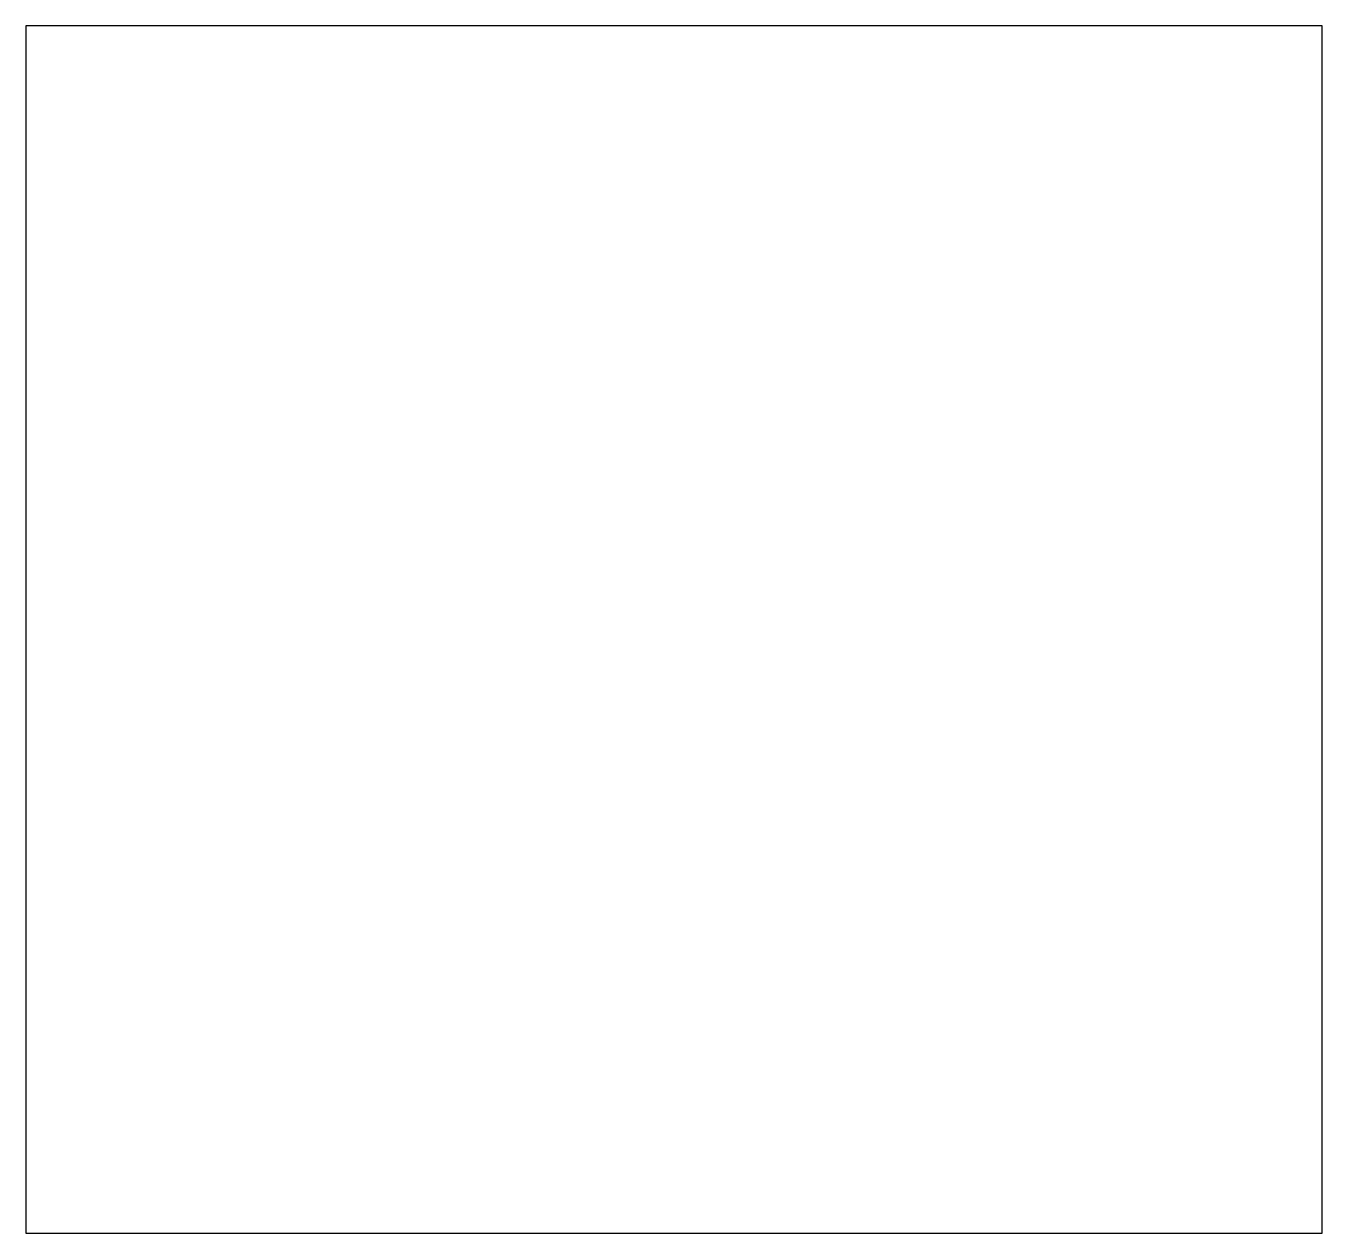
# Model space of a CAD drawing. Header units: millimetres. Extents: x -448 to -2, y -435 to -20.
import ezdxf

# ---------------------------------------------------------------- set-up
doc = ezdxf.new("R2010")
doc.units = ezdxf.units.MM

msp = doc.modelspace()

# ---------------------------------------------------------------- linework, layer by layer
at = {"color": 7, "linetype": 'Continuous', "lineweight": 25}
for p, q in [((-447.7, -20), (-447.7, -435)), ((-2.3, -20), (-447.7, -20)), ((-2.3, -435), (-2.3, -20)), ((-447.7, -435), (-2.3, -435))]:
    msp.add_line(p, q, dxfattribs=at)

doc.saveas('drawing.dxf')
